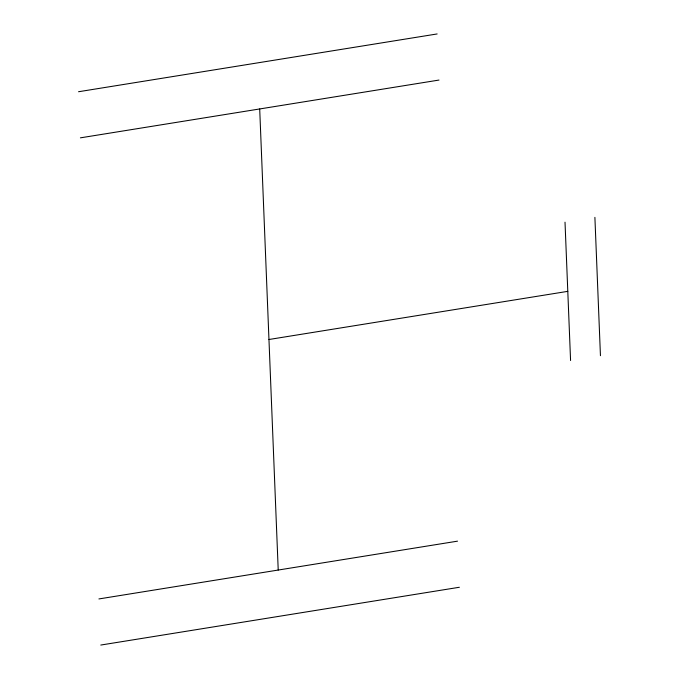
<?xml version="1.0" encoding="UTF-8"?>
<svg xmlns="http://www.w3.org/2000/svg" width="679" height="679" viewBox="0 0 679 679"><rect width="100%" height="100%" fill="white"/><g stroke="black" fill="none" stroke-linecap="round" stroke-linejoin="round"><path stroke-width="1.02" d="M78.552 91.733L437.149 33.95M80.402 137.845L438.999 80.063M268.96 339.5L567.788 291.35M98.913 598.937L457.519 541.155M100.772 645.05L459.369 587.267M594.897 217.365L600.448 355.694M565.013 222.186L570.572 360.515M259.701 108.954L278.22 570.046"/></g></svg>
